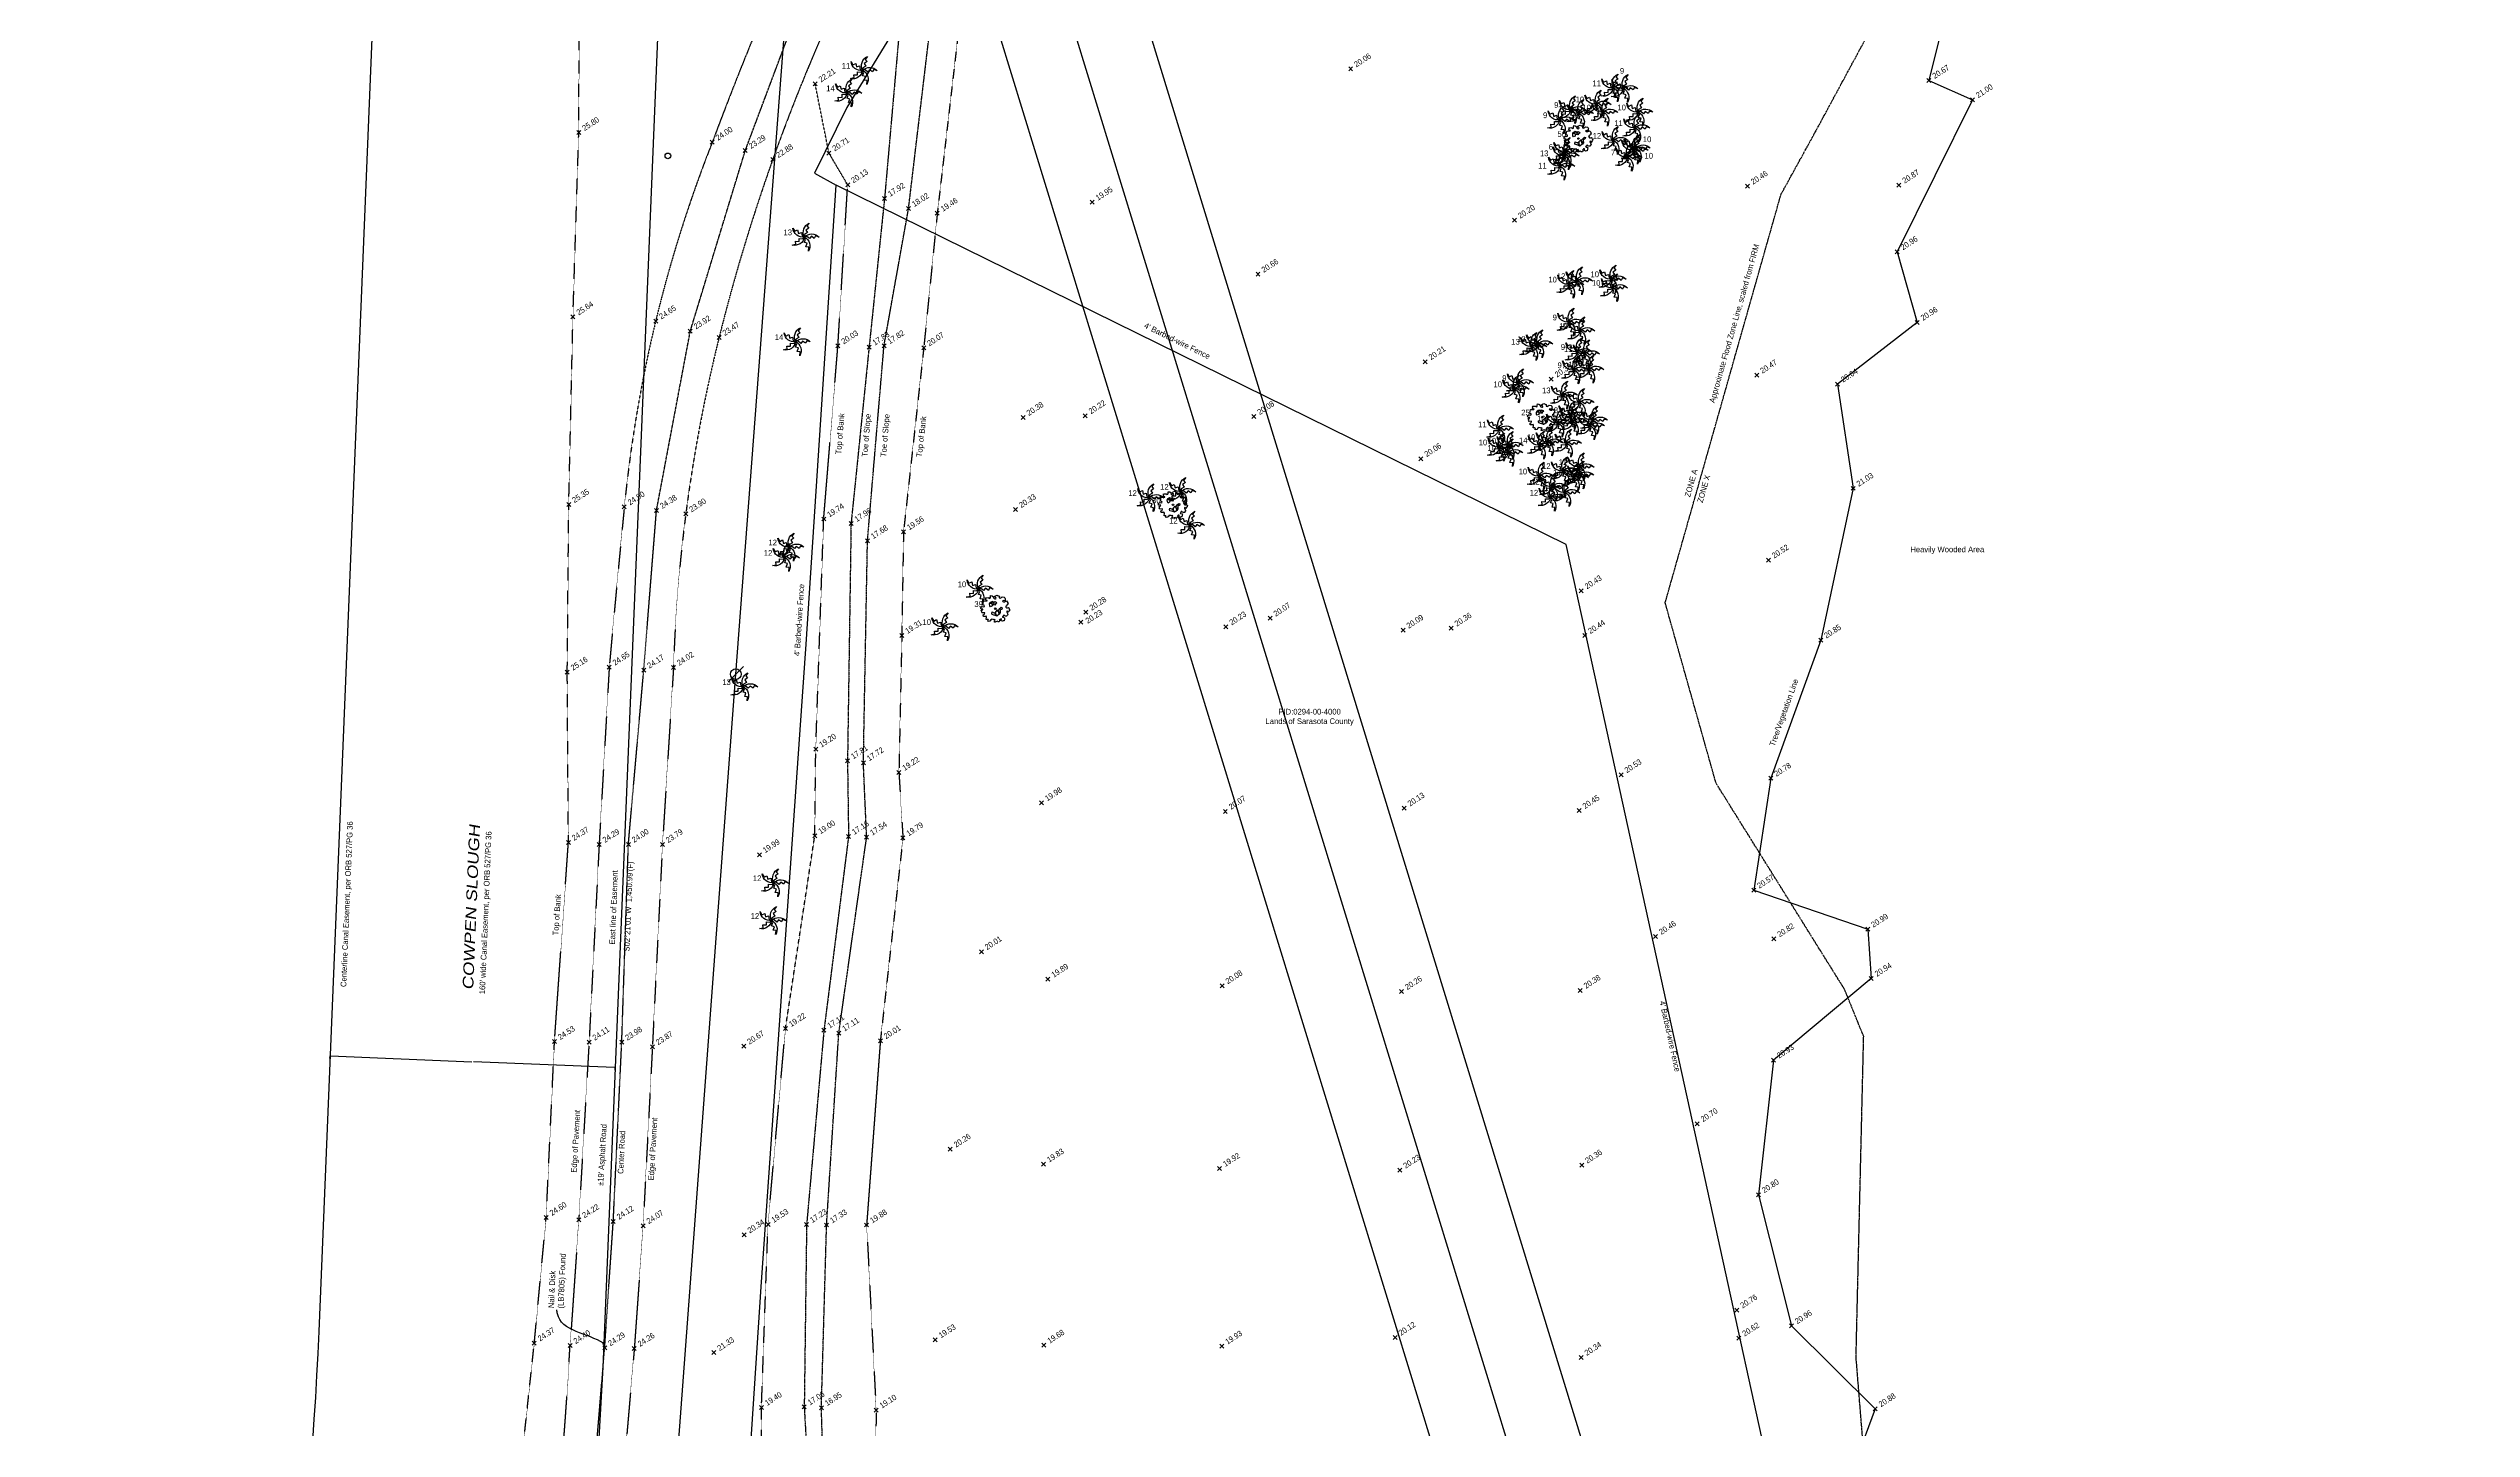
# Model space of a CAD drawing. Header units: inches. Extents: x -625442 to 34963, y -27993 to 66986.
# Drawn here: x -340204 to -332054, y 38580 to 43224 of the extents above; entities that cross this region are included whole.
import ezdxf
from ezdxf.enums import TextEntityAlignment as Align

# ---------------------------------------------------------------- set-up
doc = ezdxf.new("R2010")
doc.units = ezdxf.units.IN
doc.header["$LTSCALE"] = 0.5
doc.header["$MEASUREMENT"] = 0
doc.header["$PDMODE"] = 35
for name, pattern in [('CENTER2', [1.125, 0.75, -0.125, 0.125, -0.125]), ('DASHED2', [0.375, 0.25, -0.125]), ('DIVIDE2', [0.625, 0.25, -0.125, 0, -0.125, 0, -0.125]), ('PHANTOM', [20, 10, -2, 2, -2, 2, -2])]:
    doc.linetypes.add(name, pattern=pattern)
for name, color, linetype in [('BOUNDARY', 7, 'Continuous'), ('CL_ROAD', 227, 'CENTER2'), ('EASEMENT', 7, 'Continuous'), ('EDGE OF PAVEMENT', 253, 'DASHED2'), ('FEMA FLOOD ZONE', 190, 'PHANTOM'), ('FENCE', 7, 'FEN_LINE'), ('OVERHEAD WIRE', 251, 'OHE_POWER_LINE'), ('POWER POLE WOODMARK', 2, 'Continuous'), ('SPOT ELEVATION TEXT', 252, 'Continuous'), ('SURVEY MONUMENTS', 1, 'Continuous'), ('TEXT', 7, 'Continuous'), ('TOE OF SLOPE', 36, 'DIVIDE2'), ('TOP OF BANK', 252, 'DASHED2'), ('TREE LINE', 73, 'Continuous'), ('Trees-Anno', 43, 'Continuous'), ('TreesMARK', 46, 'Continuous')]:
    doc.layers.add(name, color=color, linetype=linetype)
doc.styles.add('BLDG', font='IC-Romans.shx', dxfattribs={"width": 0.8})
doc.styles.add('BRG', font='swissc.ttf', dxfattribs={"width": 1.5, "oblique": 8})
doc.styles.add('ROMANS', font='ROMANS.SHX', dxfattribs={"height": 0.2})
doc.styles.get("Standard").update_dxf_attribs({"font": 'Arial.ttf'})
doc.styles.add('TXT', font='IC-Romans.shx')
doc.linetypes.add('FEN_LINE', pattern='A,0.5,-0.2,[" X ",Standard,S=0.1,R=0,X=-0.1,Y=-0.05],-0.25', length=0.95)
doc.linetypes.add('OHE_POWER_LINE', pattern='A,0.43,["OE",ROMANS,S=0.07,R=0,X=0,Y=-0.036398],0.009979,-0.121091', length=0.56107)
doc.dimstyles.new('20 SCALE', dxfattribs={"dimtxt": 1.6, "dimasz": 2, "dimexe": 0.18, "dimexo": 0.0625, "dimgap": 0.04, "dimtad": 0, "dimdec": 1, "dimzin": 0, "dimdsep": 46, "dimtxsty": 'BLDG', "dimcen": 0.09, "dimaunit": 1, "dimadec": 4, "dimazin": 0, "dimtfac": 1, "dimtdec": 1, "dimtofl": 0, "dimtmove": 2, "dimatfit": 3, "dimfxl": 1, "dimtolj": 1, "dimtzin": 0, "dimarcsym": 0})

# ---------------------------------------------------------------- blocks, each defined once
blk = doc.blocks.new('SPT10')
at = {"color": 0, "linetype": 'Continuous'}
for p, q in [((-0.35, -0.35), (0.35, 0.35)), ((0.35, -0.35), (-0.35, 0.35))]:
    blk.add_line(p, q, dxfattribs=at)
blk = doc.blocks.new('SPT4')
at = {"color": 0, "linetype": 'Continuous'}
blk.add_circle((0, 0), 0.5, dxfattribs=at)
blk = doc.blocks.new('SPT3')
at = {"color": 0, "linetype": 'ByBlock', "const_width": 0.25, "flags": 128}
blk.add_lwpolyline([(-0.125, 0, 1), (0.125, 0, 1)], format="xyb", close=True, dxfattribs=at)
blk = doc.blocks.new('TREE11')
at = {"linetype": 'Continuous'}
for p, q in [((-0.134, 0.178), (-0.184, 0.176)), ((-0.156, 0.177), (-0.179, 0.211)), ((-0.132, 0.24), (-0.134, 0.178)), ((-0.134, 0.178), (-0.103, 0.129)), ((-0.094, 0.242), (-0.047, 0.184)), ((-0.034, 0.247), (-0.058, 0.14)), ((0.006, -0.194), (-0.03, -0.231)), ((0.008, -0.119), (0.006, -0.244)), ((0.008, -0.167), (0.027, -0.23)), ((0.027, -0.23), (0.058, -0.256)), ((0.065, -0.059), (0.113, -0.104)), ((0.096, -0.089), (0.115, -0.156)), ((0.113, -0.104), (0.17, -0.108)), ((0.115, -0.156), (0.157, -0.173)), ((0.141, -0.107), (0.163, -0.133))]:
    blk.add_line(p, q, dxfattribs=at)
for points in [[(-0.04, 0.357), (-0.015, 0.344), (0.008, 0.351), (0.028, 0.361), (0.015, 0.389), (-0.027, 0.402), (-0.019, 0.434), (0.006, 0.451), (0.063, 0.474), (0.102, 0.449), (0.138, 0.447), (0.147, 0.41), (0.136, 0.393), (0.141, 0.378), (0.17, 0.37), (0.196, 0.378), (0.22, 0.391), (0.243, 0.415), (0.313, 0.402), (0.339, 0.381), (0.35, 0.351), (0.344, 0.329), (0.34, 0.28), (0.289, 0.282), (0.248, 0.275), (0.265, 0.252), (0.293, 0.244), (0.328, 0.244), (0.361, 0.265), (0.39, 0.275), (0.412, 0.246), (0.437, 0.224), (0.433, 0.195), (0.446, 0.154), (0.413, 0.148), (0.388, 0.092), (0.354, 0.079), (0.368, 0.058), (0.388, 0.027), (0.422, 0.031), (0.457, 0.043), (0.483, 0.016), (0.474, 0.001), (0.503, -0.026), (0.494, -0.071), (0.476, -0.084), (0.45, -0.136), (0.429, -0.087), (0.398, -0.104), (0.399, -0.119), (0.44, -0.196), (0.432, -0.226), (0.411, -0.238), (0.409, -0.268), (0.363, -0.268), (0.329, -0.255), (0.315, -0.23), (0.28, -0.238), (0.276, -0.273), (0.246, -0.282), (0.266, -0.303), (0.327, -0.315), (0.32, -0.365), (0.306, -0.423), (0.28, -0.423), (0.248, -0.44), (0.207, -0.421), (0.216, -0.36), (0.179, -0.362), (0.166, -0.381), (0.14, -0.4), (0.162, -0.419), (0.138, -0.464), (0.091, -0.464), (0.072, -0.441), (0.001, -0.467), (-0.033, -0.467), (-0.028, -0.422), (-0.003, -0.413), (-0.014, -0.379), (-0.063, -0.389), (-0.062, -0.374), (-0.141, -0.37), (-0.149, -0.404), (-0.177, -0.406), (-0.18, -0.435), (-0.24, -0.45), (-0.26, -0.42), (-0.236, -0.405), (-0.254, -0.38), (-0.315, -0.38), (-0.303, -0.291), (-0.316, -0.259), (-0.349, -0.272), (-0.418, -0.27), (-0.422, -0.212), (-0.383, -0.196), (-0.372, -0.151), (-0.384, -0.142), (-0.455, -0.151), (-0.484, -0.125), (-0.473, -0.106), (-0.49, -0.053), (-0.458, -0.053), (-0.439, -0.033), (-0.432, -0.017), (-0.493, -0.016), (-0.518, 0.028), (-0.497, 0.053), (-0.45, 0.082), (-0.409, 0.069), (-0.382, 0.08), (-0.388, 0.119), (-0.437, 0.131), (-0.412, 0.266), (-0.287, 0.27), (-0.282, 0.283), (-0.337, 0.3), (-0.331, 0.357), (-0.341, 0.379), (-0.305, 0.383), (-0.238, 0.387), (-0.216, 0.358), (-0.176, 0.368), (-0.17, 0.404), (-0.164, 0.459), (-0.113, 0.45), (-0.059, 0.418), (-0.073, 0.387)], [(-0.118, 0.258), (-0.067, 0.236), (-0.022, 0.249), (0.027, 0.23), (0.047, 0.196), (0.015, 0.181), (-0.022, 0.128), (-0.087, 0.145), (-0.114, 0.117), (-0.121, 0.09), (-0.174, 0.064), (-0.194, 0.1), (-0.201, 0.17), (-0.18, 0.224), (-0.136, 0.243)], [(0.014, -0.114), (0.079, -0.044), (0.118, -0.048), (0.163, 0.008), (0.206, 0.048), (0.241, 0.034), (0.227, -0.023), (0.185, -0.025), (0.166, -0.07), (0.171, -0.149), (0.145, -0.196), (0.088, -0.232), (0.048, -0.263), (-0.004, -0.237), (-0.053, -0.224), (-0.108, -0.207), (-0.126, -0.167), (-0.115, -0.115), (-0.029, -0.154)]]:
    blk.add_lwpolyline(points, close=True, dxfattribs=at)
blk.add_circle((0, 0), 0.0248, dxfattribs=at)
blk = doc.blocks.new('TR_PALM')
at = {"flags": 128}
blk.add_lwpolyline([(0, 0, -0.423359), (0.213, -0.004), (0.161, 0.014), (0.143, -0.022), (0.101, 0.009), (0.074, -0.024), (0.035, 0.008), (0, 0.001, -0.425081), (0.059, -0.206), (0.064, -0.148), (0.021, -0.143), (0.04, -0.091), (-0.001, -0.08), (0.016, -0.032), (0.001, 0, -0.432562), (-0.179, -0.119), (-0.124, -0.106), (-0.129, -0.064), (-0.075, -0.066), (-0.075, -0.022), (-0.024, -0.026), (0, 0, -0.439984), (-0.168, 0.13), (-0.142, 0.082), (-0.101, 0.103), (-0.088, 0.051), (-0.045, 0.066), (-0.035, 0.015), (-0.001, 0.001, -0.429715), (0.069, 0.202), (0.037, 0.16), (0.064, 0.129), (0.021, 0.1), (0.046, 0.063), (0.003, 0.038), (-0.001, 0.001)], format="xyb", dxfattribs=at)
blk = doc.blocks.new('TREE9')
at = {"xscale": 2.399999904, "yscale": 2.399999904, "zscale": 2.399999904}
blk.add_blockref('TR_PALM', (-0.001, -0.001), dxfattribs=at)
blk = doc.blocks.new('SPT28')
at = {"color": 0, "linetype": 'Continuous'}
blk.add_line((0.53, 0.53), (-0.53, -0.53), dxfattribs=at)
blk.add_circle((0, 0), 0.375, dxfattribs=at)
blk = doc.blocks.new('*D750')
at = {"layer": 'DEFPOINTS', "color": 0, "transparency": 16777216}
for p in [(-339257.6, 39824.9), (-338298.4, 39785.5), (-338298.1, 39794.3)]:
    blk.add_point(p, dxfattribs=at)
at = {"layer": 'TEXT', "color": 0, "lineweight": -2, "transparency": 16777216}
for p, q in [((-339257.6, 39824.9), (-339257.2, 39833.8)), ((-339255.3, 39833.6), (-338780.5, 39814.1)), ((-338300.1, 39794.4), (-338774.8, 39813.8)), ((-338298.4, 39785.6), (-338298.1, 39794.5))]:
    blk.add_line(p, q, dxfattribs=at)
at = {"layer": 'TEXT', "color": 0, "transparency": 16777216}
for points in [[(-339255.2, 39833.9), (-339255.3, 39833.2), (-339257.3, 39833.6)], [(-338300, 39794.7), (-338300.1, 39794), (-338298.1, 39794.3)]]:
    blk.add_solid(points, dxfattribs=at)
at = {"layer": 'TEXT', "color": 0, "transparency": 16777216, "insert": (-338777.7, 39814), "char_height": 1.6, "attachment_point": 5, "rotation": 357.64962, "style": 'BLDG'}
blk.add_mtext("\\A1;960.0'", dxfattribs=at)

msp = doc.modelspace()

# ---------------------------------------------------------------- linework, layer by layer
at = {"layer": 'BOUNDARY'}
msp.add_lwpolyline([(-335220.80268, 64043.88481), (-335998.24827, 63093.9977, 0.1626301766), (-338581.27069, 56302.95768), (-339295.33756, 38905.7259, -0.1030827088), (-340436.51138, 34369.63044), (-344041.13928, 26943.56825, -0.0480698895), (-345759.29655, 24128.35616), (-352751.13138, 14816.23434, -0.0821429728), (-355452.61013, 12233.93995), (-356282.58151, 11667.43194, -0.0683606838), (-359075.16348, 10275.42918), (-364667.80823, 8385.33493, -0.0559828453), (-366544.08142, 7977.44989), (-366582.75851, 7973.48282, 0.1646773725), (-370598.35836, 6138.4667), (-371667.98157, 5131.84879, 0.0898707178), (-374097.89113, 1844.09453)], format="xyb", dxfattribs=at)
at = {"layer": 'CL_ROAD'}
msp.add_lwpolyline([(-339907.13214, 33444.93484), (-339647.64983, 33975.56318), (-339370.29159, 34580.98633), (-339150.83267, 35099.35513), (-338926.27925, 35700.16904), (-338695.84047, 36408.25936), (-338559.69212, 37045.92477), (-338453.80653, 37619.86519), (-338383.53187, 38244.59365), (-338333.32313, 38851.31957), (-338304.36464, 39276.83855), (-338275.81935, 39879.6829), (-338253.57625, 40545.44465), (-338201.82979, 41131.75021), (-338159.04233, 41669.09914), (-338045.20839, 42272.9492), (-337860.33237, 42880.48294), (-337673.76013, 43378.02317)], dxfattribs=at)
at = {"layer": 'DEFPOINTS'}
for p, q in [((-338764.83742, 50655.22511), (-330196.36454, 22734.78695)), ((-338993.93012, 50580.58565), (-330425.45724, 22660.14749)), ((-339229.15428, 50514.33546), (-330660.6814, 22593.8973))]:
    msp.add_line(p, q, dxfattribs=at)
at = {"layer": 'EASEMENT'}
msp.add_lwpolyline([(-335255.35094, 62485.96518, 0.1626301766), (-337622.07832, 56263.58777), (-338336.14519, 38866.35599, -0.1030827088), (-339572.87769, 33950.42063), (-343177.50559, 26524.35845, -0.0480698895), (-344991.60308, 23551.94768), (-351983.43791, 14239.82586, -0.0821429728), (-354911.40353, 11441.03679), (-355741.37491, 10874.52878, -0.0683606838), (-358767.79985, 9365.96362), (-364360.4446, 7475.86938, -0.0559828453), (-366446.12912, 7022.46018), (-366484.80621, 7018.49311, 0.1646773725), (-369940.43815, 5439.36656), (-371010.06136, 4432.74865, 0.0898707178), (-373236.49712, 1420.3017)], format="xyb", dxfattribs=at)
at = {"layer": 'EDGE OF PAVEMENT'}
for points in [[(-337522.69639, 43953.73989, 0.0244675236), (-337971.5011, 42908.22346, 0.0696473211), (-338267.30235, 41681.14227, 0.0018482542), (-338318.04177, 41141.68924), (-338351.95495, 40545.1337), (-338385.86374, 39879.72089), (-338420.53965, 39282.29883), (-338449.84846, 38858.60696, -0.020264375), (-338567.42077, 37640.92735, -0.0347797145), (-338822.87531, 36437.17716, -0.0154318935), (-339047.19097, 35735.71479), (-339266.52038, 35149.5342), (-339490.39874, 34622.40955), (-339757.16687, 34033.08692), (-340015.72036, 33484.0535)], [(-337569.20465, 43342.64368, 0.0456846101), (-337948.50551, 42251.3298, 0.0533268061), (-338101.80605, 41141.1948), (-338139.00262, 40544.77147), (-338172.80801, 39864.23708), (-338204.18749, 39262.33797), (-338233.66771, 38849.20377), (-338287.93025, 38225.18856), (-338354.76576, 37614.2281), (-338455.73223, 37019.90161), (-338597.1404, 36390.54701), (-338832.59079, 35661.54562), (-339055.75037, 35067.33131), (-339277.16178, 34542.38993), (-339557.07578, 33943.53682), (-339818.46022, 33383.50123)]]:
    msp.add_lwpolyline(points, format="xyb", dxfattribs=at)
at = {"layer": 'FEMA FLOOD ZONE'}
msp.add_lwpolyline([(-330606.8183, 33801.41301), (-330602.54048, 34006.71055), (-330944.75809, 35114.46209), (-330936.20274, 35336.86771), (-331650.92597, 36223.53279), (-332207.02973, 36672.62127), (-332857.24325, 37117.43274), (-333238.52313, 37370.41994), (-333696.23903, 37558.60941), (-334051.28982, 37917.88007), (-334124.01105, 38820.33405), (-334098.39791, 39899.1789), (-334162.56378, 40057.42924), (-334594.89268, 40751.32247), (-334766.00148, 41358.66129), (-334376.59712, 42732.51266), (-334256.82102, 42950.64126), (-332853.43188, 45552.35941)], dxfattribs=at)
at = {"layer": 'FENCE'}
for points in [[(-335628.58849, 46274.53893), (-337346.9072, 43305.86017), (-337519.28252, 43025.26136), (-337627.00306, 42804.72653), (-337554.34276, 42763.95999)], [(-339926.16426, 32283.13143), (-339280.89032, 33831.85857), (-338562.07734, 35537.54031), (-337937.55289, 37055.09066), (-337806.37529, 39056.54679), (-337655.26042, 41219.26017), (-337554.34276, 42763.95999)], [(-335098.9217, 41554.5855), (-337554.34276, 42763.95999)], [(-333167.98824, 32679.97527), (-334112.26424, 37048.47446), (-335098.9217, 41554.5855)]]:
    msp.add_lwpolyline(points, dxfattribs=at)
at = {"layer": 'OVERHEAD WIRE'}
msp.add_lwpolyline([(-336603.2799, 30334.37478), (-339965.50712, 31904.49087), (-338238.50498, 36464.53545), (-337892.33383, 41118.22265), (-337570.38244, 45371.53407)], dxfattribs=at)
at = {"layer": 'TOE OF SLOPE'}
for points in [[(-337338.56477, 43327.13034), (-337391.94622, 42719.68814), (-337443.9908, 42218.79365), (-337504.64196, 41624.92219), (-337516.52424, 40826.49475), (-337513.02105, 40572.2628), (-337595.80126, 39920.44142), (-337654.08359, 39265.89481), (-337662.07129, 38652.15829), (-337626.01447, 38011.07634)], [(-333321.86614, 32605.83483), (-333661.31865, 33045.1242), (-334022.5125, 33579.73374), (-334421.43217, 34067.13401), (-334874.37815, 34586.07469), (-335366.5235, 34936.73082), (-335777.50031, 35089.08333), (-335984.98723, 35108.8428), (-336100.76989, 35278.25967), (-336243.04846, 35557.48061), (-336554.76097, 35957.38258), (-336969.7494, 36287.87307), (-337218.15437, 36828.33877), (-337500.65129, 37454.87388), (-337585.16022, 38019.79661), (-337604.40933, 38649.70463), (-337586.85261, 39264.62612), (-337545.81302, 39910.27668), (-337452.1092, 40569.79594), (-337463.12521, 40819.85115), (-337449.27878, 41567.32125), (-337393.72404, 42223.31226), (-337311.18315, 42684.98895), (-337241.67457, 43268.32996)]]:
    msp.add_lwpolyline(points, dxfattribs=at)
at = {"layer": 'TOP OF BANK'}
for points in [[(-340140.27179, 33540.88554), (-339896.00577, 34089.55894), (-339631.5443, 34681.83316), (-339411.64622, 35199.19626), (-339177.25322, 35776.08766), (-338957.64349, 36462.59911), (-338834.24625, 37096.32899), (-338709.5107, 37653.44033), (-338635.08596, 38261.29187), (-338569.98213, 38867.27201), (-338529.93423, 39289.75173), (-338502.09804, 39881.91553), (-338455.34826, 40551.90319), (-338459.12161, 41124.65555), (-338454.11944, 41689.03926), (-338439.99549, 42320.36677), (-338420.33686, 42940.89611), (-338418.86035, 43344.05874)], [(-337147.22242, 43249.04301), (-337214.51502, 42669.28126), (-337260.07486, 42216.49218), (-337328.1875, 41597.11566), (-337333.87618, 41248.42889), (-337343.61526, 40787.83696), (-337330.05528, 40567.54929), (-337406.04393, 39884.59469), (-337452.26662, 39264.61154), (-337420.24953, 38641.51166), (-337425.43995, 38047.61921), (-337316.05855, 37510.12092), (-337022.33877, 36960.74134), (-336829.10914, 36305.77726), (-336470.02823, 36114.20339), (-335658.28989, 35253.11098), (-335296.67903, 35054.70003), (-334794.44457, 34678.80867), (-334317.23467, 34127.90182), (-333930.87423, 33629.78006), (-333557.32206, 33112.47878), (-333232.11382, 32620.60424)], [(-337803.10137, 37984.1055), (-337805.91432, 38650.3997), (-337783.8878, 39266.50555), (-337725.13098, 39925.56248), (-337626.54382, 40574.30943), (-337623.2655, 40865.85327), (-337596.59876, 41640.55164), (-337548.77751, 42222.88143), (-337515.88104, 42765.20181), (-337579.00635, 42872.22814), (-337625.21677, 43104.50261)]]:
    msp.add_lwpolyline(points, dxfattribs=at)
at = {"layer": 'TREE LINE'}
msp.add_lwpolyline([(-333813.12565, 43383.61992), (-333878.84953, 43116.30817), (-333732.47215, 43051.59575), (-333985.3347, 42539.65408), (-333918.31572, 42302.13737), (-334186.84973, 42094.33157), (-334134.2886, 41743.75282), (-334243.03034, 41232.96947), (-334410.95513, 40767.93483), (-334468.20812, 40391.27479), (-334084.86689, 40260.05064), (-334072.86156, 40094.3983), (-334401.94524, 39819.60928), (-334452.10695, 39366.54434), (-334341.21789, 38925.36067), (-334059.40357, 38646.23425), (-334123.67521, 38473.27302)], dxfattribs=at)

# ---------------------------------------------------------------- block references
at = {"layer": 'POWER POLE WOODMARK', "xscale": 48, "yscale": 48, "zscale": 48}
msp.add_blockref('SPT28', (-337892.33383, 41118.22265), dxfattribs=at)
at = {"layer": 'SPOT ELEVATION TEXT', "xscale": 19.2, "yscale": 19.2, "zscale": 19.2}
for p in [(-335824.01325, 43155.26095), (-333878.84953, 43116.30817), (-337625.21677, 43104.50261), (-333732.47215, 43051.59575), (-338420.33686, 42940.89611), (-337971.5011, 42908.22346), (-337860.33237, 42880.48294), (-337579.00635, 42872.22814), (-337768.14236, 42850.1181), (-337515.88104, 42765.20181), (-337391.94622, 42719.68814), (-336693.16585, 42706.38611), (-334489.66777, 42760.262), (-333980.05396, 42763.94597), (-337311.18315, 42684.98895), (-337214.51502, 42669.28126), (-335272.74364, 42645.73665), (-333985.3347, 42539.65408), (-336135.71767, 42463.96317), (-338439.99549, 42320.36677), (-338161.68069, 42306.85911), (-333918.31572, 42302.13737), (-338045.20839, 42272.9492), (-337948.50551, 42251.3298), (-337548.77751, 42222.88143), (-337443.9908, 42218.79365), (-337393.72404, 42223.31226), (-337260.07486, 42216.49218), (-335573.15688, 42169.93081), (-335149.07385, 42111.18512), (-334458.14922, 42124.27891), (-334186.84973, 42094.33157), (-336925.89372, 41982.13604), (-336716.69608, 41987.9041), (-336149.59099, 41985.12154), (-335587.59821, 41843.37743), (-334134.2886, 41743.75282), (-338454.11944, 41689.03926), (-338267.30235, 41681.14227), (-338159.04233, 41669.09914), (-338060.47867, 41657.61749), (-336951.04006, 41672.23474), (-337596.59876, 41640.55164), (-337504.64196, 41624.92219), (-337449.27878, 41567.32125), (-337328.1875, 41597.11566), (-334418.73329, 41502.07106), (-335048.28647, 41398.70528), (-336714.31948, 41326.58433), (-337333.87618, 41248.42889), (-336731.76457, 41293.40371), (-336243.67076, 41277.1202), (-336095.19572, 41306.51092), (-335647.92957, 41266.16327), (-335486.13649, 41273.04539), (-335036.67744, 41248.40319), (-334243.03034, 41232.96947), (-338459.12161, 41124.65555), (-338318.04177, 41141.68924), (-338201.82979, 41131.75021), (-338101.80605, 41141.1948), (-337623.2655, 40865.85327), (-337516.52424, 40826.49475), (-337463.12521, 40819.85115), (-337343.61526, 40787.83696), (-334914.35671, 40779.94765), (-334410.95513, 40767.93483), (-336863.87917, 40685.18159), (-335644.07057, 40667.63691), (-336245.59934, 40656.69754), (-335055.50731, 40659.13832), (-338455.34826, 40551.90319), (-338351.95495, 40545.1337), (-338253.57625, 40545.44465), (-338139.00262, 40544.77147), (-337812.94175, 40510.68439), (-337626.54382, 40574.30943), (-337513.02105, 40572.2628), (-337452.1092, 40569.79594), (-337330.05528, 40567.54929), (-334468.20812, 40391.27479), (-334084.86689, 40260.05064), (-337066.2568, 40184.33113), (-334798.127, 40235.84393), (-334400.64012, 40227.53308), (-334072.86156, 40094.3983), (-336842.17037, 40091.59321), (-336256.69215, 40069.68212), (-335652.52072, 40050.18093), (-335051.87458, 40054.09901), (-338502.09804, 39881.91553), (-338385.86374, 39879.72089), (-338275.81935, 39879.6829), (-338172.80801, 39864.23708), (-337865.38512, 39866.27867), (-337725.13098, 39925.56248), (-337595.80126, 39920.44142), (-337545.81302, 39910.27668), (-337406.04393, 39884.59469), (-334401.94524, 39819.60928), (-334658.08141, 39605.3544), (-337170.64284, 39519.68586), (-336857.15175, 39469.41071), (-336264.93915, 39454.96233), (-335658.50471, 39448.9102), (-335046.79834, 39466.15395), (-334452.10695, 39366.54434), (-338529.93423, 39289.75173), (-338420.53965, 39282.29883), (-338304.36464, 39276.83855), (-338204.18749, 39262.33797), (-337864.54147, 39231.02443), (-337783.8878, 39266.50555), (-337654.08359, 39265.89481), (-337586.85261, 39264.62612), (-337452.26662, 39264.61154), (-334524.92943, 38978.5375), (-337221.14575, 38878.16273), (-335674.30935, 38886.39314), (-334518.32227, 38883.81381), (-334341.21789, 38925.36067), (-338569.98213, 38867.27201), (-338449.84846, 38858.60696), (-338333.32313, 38851.31957), (-338233.66771, 38849.20377), (-337966.17206, 38835.0134), (-336855.71847, 38860.06108), (-336257.46699, 38856.73615), (-335048.98826, 38818.89387), (-337805.91432, 38650.3997), (-337662.07129, 38652.15829), (-337604.40933, 38649.70463), (-337420.24953, 38641.51166), (-334059.40357, 38646.23425)]:
    msp.add_blockref('SPT10', p, dxfattribs=at)
at = {"layer": 'SURVEY MONUMENTS', "xscale": 19.2, "yscale": 19.2, "zscale": 19.2}
for name, p in [('SPT4', (-338120.7885, 42862.55995)), ('SPT3', (-338336.81359, 38866.42689))]:
    msp.add_blockref(name, p, dxfattribs=at)
at = {"layer": 'TreesMARK', "color": 46, "xscale": 96, "yscale": 96, "zscale": 96}
for name, p in [('TREE9', (-337517.59372, 43074.87555)), ('TREE9', (-337465.44407, 43150.31933)), ('TREE9', (-334940.52351, 43091.65119)), ('TREE9', (-334906.65604, 43089.58347)), ('TREE9', (-335083.45438, 43018.5479)), ('TREE9', (-335056.03056, 43005.9118)), ('TREE9', (-334997.03978, 43036.94631)), ('TREE9', (-334974.10763, 43009.95494)), ('TREE9', (-334856.3353, 43010.19287)), ('TREE9', (-335120.7953, 42983.91703)), ('TREE11', (-335057.7926, 42920.71675)), ('TREE9', (-334939.66438, 42914.93419)), ('TREE9', (-334866.74943, 42957.5191)), ('TREE9', (-335119.51357, 42828.80241)), ('TREE9', (-335104.35802, 42863.18794)), ('TREE9', (-335101.60374, 42877.589)), ('TREE9', (-334892.35386, 42858.50402)), ('TREE9', (-334872.55752, 42882.46996)), ('TREE9', (-334865.05453, 42889.4107)), ('TREE9', (-337661.23308, 42589.86986)), ('TREE9', (-335088.67864, 42430.9225)), ('TREE9', (-335060.07726, 42442.75095)), ('TREE9', (-334946.79239, 42448.70106)), ('TREE9', (-334942.0473, 42419.60727)), ('TREE9', (-335088.40424, 42303.44471)), ('TREE9', (-335051.72223, 42274.82559)), ('TREE9', (-337690.65275, 42237.29886)), ('TREE9', (-335213.48304, 42221.66008)), ('TREE9', (-335193.4371, 42230.78887)), ('TREE9', (-335061.04601, 42203.9583)), ('TREE9', (-335036.18117, 42197.01643)), ('TREE9', (-335258.07448, 42099.77601)), ('TREE9', (-335072.19781, 42142.53179)), ('TREE9', (-335021.45476, 42145.1415)), ('TREE9', (-335273.02771, 42078.49018)), ('TREE9', (-335109.87711, 42058.1123)), ('TREE9', (-335053.69539, 42033.39086)), ('TREE9', (-335324.84647, 41943.96727)), ('TREE11', (-335179.83385, 41983.5016)), ('TREE9', (-335126.27471, 41963.3922)), ('TREE9', (-335084.54871, 41991.14734)), ('TREE9', (-335076.82759, 41969.5616)), ('TREE9', (-335018.87549, 41954.5924)), ('TREE9', (-335008.81992, 41973.9342)), ('TREE9', (-335322.8573, 41882.87856)), ('TREE9', (-335293.64845, 41864.2621)), ('TREE9', (-335292.87581, 41888.7971)), ('TREE9', (-335187.4078, 41889.95444)), ('TREE9', (-335160.76292, 41900.44997)), ('TREE9', (-335096.97275, 41896.23949)), ('TREE9', (-335188.5247, 41785.07944)), ('TREE9', (-335109.65258, 41803.46444)), ('TREE9', (-335072.9299, 41781.74949)), ('TREE9', (-335054.91485, 41789.25719)), ('TREE9', (-335054.13477, 41816.50637)), ('TREE9', (-336501.37812, 41712.8763)), ('TREE11', (-336421.6081, 41688.24634)), ('TREE9', (-336394.3464, 41733.44897)), ('TREE9', (-335151.49432, 41713.95739)), ('TREE9', (-335146.8089, 41750.75928)), ('TREE9', (-335102.41097, 41730.04648)), ('TREE9', (-336364.15255, 41619.95569)), ('TREE9', (-337711.87201, 41546.3776)), ('TREE9', (-337727.48435, 41511.30419)), ('TREE9', (-337075.47327, 41405.42422)), ('TREE9', (-337193.69546, 41278.22695)), ('TREE11', (-337019.36926, 41338.72721)), ('TREE9', (-337867.10066, 41076.33467)), ('TREE9', (-337764.38966, 40416.43006)), ('TREE9', (-337771.67575, 40289.55275))]:
    msp.add_blockref(name, p, dxfattribs=at)

# ---------------------------------------------------------------- texts
at = {"layer": 'SPOT ELEVATION TEXT', "style": 'BLDG', "width": 0.8}
for s, p in [('20.06', (-335778.90107, 43176.86077)), ('22.21', (-337580.10459, 43126.10243)), ('20.67', (-333833.73735, 43137.90798)), ('21.00', (-333687.35997, 43073.19557)), ('25.80', (-338375.22469, 42962.49592)), ('24.00', (-337926.38892, 42929.82328)), ('23.29', (-337815.2202, 42902.08275)), ('22.88', (-337723.03019, 42871.71792)), ('20.71', (-337533.89418, 42893.82795)), ('20.13', (-337470.76887, 42786.80162)), ('20.46', (-334444.5556, 42781.86182)), ('20.87', (-333934.94179, 42785.54579)), ('17.92', (-337346.83404, 42741.28795)), ('18.02', (-337266.07098, 42706.58876)), ('19.46', (-337169.40284, 42690.88108)), ('19.95', (-336648.05367, 42727.98592)), ('20.20', (-335227.63147, 42667.33646)), ('20.96', (-333940.22253, 42561.2539)), ('20.66', (-336090.6055, 42485.56298)), ('25.64', (-338394.88332, 42341.96658)), ('24.65', (-338116.56851, 42328.45892)), ('23.92', (-338000.09621, 42294.54901)), ('23.47', (-337903.39333, 42272.92961)), ('20.96', (-333873.20355, 42323.73718)), ('20.03', (-337503.66534, 42244.48124)), ('17.83', (-337398.87862, 42240.39346)), ('17.82', (-337348.61187, 42244.91207)), ('20.07', (-337214.96268, 42238.09199)), ('20.21', (-335528.0447, 42191.53063)), ('20.38', (-335103.96168, 42132.78493)), ('20.47', (-334413.03704, 42145.87872)), ('20.64', (-334141.73756, 42115.93138)), ('20.38', (-336880.78154, 42003.73585)), ('20.22', (-336671.5839, 42009.50392)), ('20.08', (-336104.47881, 42006.72136)), ('20.06', (-335542.48604, 41864.97724)), ('25.35', (-338409.00726, 41710.63908)), ('24.90', (-338222.19018, 41702.74208)), ('21.03', (-334089.17642, 41765.35263)), ('24.38', (-338113.93015, 41690.69895)), ('23.90', (-338015.36649, 41679.2173)), ('19.74', (-337551.48658, 41662.15145)), ('17.96', (-337459.52979, 41646.522)), ('20.33', (-336905.92788, 41693.83456)), ('17.68', (-337404.1666, 41588.92106)), ('19.56', (-337283.07532, 41618.71548)), ('20.52', (-334373.62112, 41523.67087)), ('20.43', (-335003.1743, 41420.3051)), ('20.23', (-336682.46393, 41304.53373)), ('20.28', (-336669.2073, 41348.18414)), ('20.23', (-336198.55858, 41298.72001)), ('20.07', (-336050.08355, 41328.11073)), ('20.36', (-335441.02432, 41294.6452)), ('19.31', (-337288.764, 41270.0287)), ('20.09', (-335602.81739, 41287.76309)), ('20.44', (-334991.56527, 41270.003)), ('20.85', (-334197.91817, 41254.56928)), ('25.16', (-338414.00944, 41146.25537)), ('24.65', (-338272.9296, 41163.28905)), ('24.17', (-338156.71761, 41153.35003)), ('24.02', (-338056.69388, 41162.79461)), ('19.20', (-337578.15332, 40887.45308)), ('17.81', (-337471.41206, 40848.09457)), ('17.72', (-337418.01304, 40841.45096)), ('19.22', (-337298.50309, 40809.43677)), ('20.53', (-334869.24453, 40801.54747)), ('20.78', (-334365.84295, 40789.53465)), ('19.98', (-336818.76699, 40706.7814)), ('20.07', (-336200.48717, 40678.29735)), ('20.13', (-335598.95839, 40689.23673)), ('20.45', (-335010.39514, 40680.73814)), ('24.37', (-338410.23608, 40573.50301)), ('24.29', (-338306.84278, 40566.73351)), ('24.00', (-338208.46407, 40567.04446)), ('23.79', (-338093.89044, 40566.37128)), ('19.00', (-337581.43165, 40595.90925)), ('17.16', (-337467.90888, 40593.86261)), ('17.54', (-337406.99703, 40591.39575)), ('19.79', (-337284.94311, 40589.1491)), ('19.99', (-337767.82958, 40532.2842)), ('20.57', (-334423.09594, 40412.8746)), ('20.46', (-334753.01482, 40257.44374)), ('20.82', (-334355.52795, 40249.13289)), ('20.99', (-334039.75471, 40281.65045)), ('20.01', (-337021.14463, 40205.93094)), ('19.89', (-336797.05819, 40113.19302)), ('20.08', (-336211.57998, 40091.28193)), ('20.26', (-335607.40855, 40071.78074)), ('20.38', (-335006.7624, 40075.69882)), ('20.94', (-334027.74938, 40115.99811)), ('19.22', (-337680.01881, 39947.16229)), ('17.11', (-337550.68909, 39942.04123)), ('17.11', (-337500.70084, 39931.87649)), ('24.53', (-338456.98587, 39903.51535)), ('24.11', (-338340.75157, 39901.32071)), ('23.98', (-338230.70717, 39901.28271)), ('23.87', (-338127.69583, 39885.83689)), ('20.67', (-337820.27295, 39887.87849)), ('20.01', (-337360.93175, 39906.1945)), ('20.93', (-334356.83307, 39841.20909)), ('20.70', (-334612.96923, 39626.95422)), ('20.26', (-337125.53066, 39541.28568)), ('19.83', (-336812.03957, 39491.01053)), ('19.92', (-336219.82698, 39476.56214)), ('20.23', (-335613.39253, 39470.51002)), ('20.36', (-335001.68617, 39487.75376)), ('20.80', (-334406.99477, 39388.14415)), ('24.60', (-338484.82206, 39311.35154)), ('24.22', (-338375.42747, 39303.89864)), ('24.12', (-338259.25246, 39298.43836)), ('24.07', (-338159.07532, 39283.93779)), ('19.53', (-337738.77563, 39288.10536)), ('17.23', (-337608.97142, 39287.49463)), ('17.33', (-337541.74044, 39286.22593)), ('19.88', (-337407.15445, 39286.21135)), ('20.34', (-337819.4293, 39252.62424)), ('20.76', (-334479.81725, 39000.13731)), ('20.96', (-334296.10572, 38946.96048)), ('24.37', (-338524.86996, 38888.87182)), ('24.40', (-338404.73628, 38880.20677)), ('24.29', (-338288.21095, 38872.91938)), ('24.26', (-338188.55554, 38870.80358)), ('21.33', (-337921.05988, 38856.61322)), ('19.53', (-337176.03357, 38899.76255)), ('19.68', (-336810.6063, 38881.66089)), ('19.93', (-336212.35482, 38878.33597)), ('20.12', (-335629.19718, 38907.99295)), ('20.62', (-334473.2101, 38905.41363)), ('20.34', (-335003.87609, 38840.49368)), ('19.40', (-337760.80214, 38671.99951)), ('17.06', (-337616.95911, 38673.7581)), ('16.95', (-337559.29715, 38671.30445)), ('19.10', (-337375.13736, 38663.11147)), ('20.88', (-334014.2914, 38667.83407))]:
    msp.add_text(s, height=19.2, rotation=33, dxfattribs=at).set_placement(p, align=Align.CENTER)
at = {"layer": 'TEXT'}
for s, insert, char_height, attachment_point, rotation, style in [('Approximate Flood Zone Line, scaled from FIRM', (-334543.13936, 42301.21909), 19.2, 2, 74.175151702, 'TXT'), ("4' Barbed-wire Fence", (-336512.2541, 42302.3158), 19.2, 1, 333.778258564, 'TXT'), ('Top of Bank', (-337557.23853, 41859.14417), 19.2, 1, 85.305372728, 'TXT'), ('Toe of Slope', (-337468.73248, 41850.45834), 19.2, 1, 85.305372728, 'TXT'), ('Toe of Slope', (-337405.78492, 41849.80947), 19.2, 1, 85.305372728, 'TXT'), ('Top of Bank', (-337285.45214, 41849.80947), 19.2, 1, 83.724418084, 'TXT'), ('ZONE A', (-334687.93521, 41763.81089), 19.2, 2, 74.175151702, 'TXT'), ('ZONE X', (-334645.80852, 41744.85691), 19.2, 2, 74.175151702, 'TXT'), ("4' Barbed-wire Fence", (-337696.73608, 41180.19311), 19.2, 1, 86.262088915, 'TXT'), ('Tree/Vegetation Line', (-334416.30265, 40880.46819), 19.2, 1, 70.1452638, 'TXT'), ('Centerline Canal Easement, per ORB 527/PG 36', (-339210.45979, 40344.73485), 19.2, 2, 87.649622287, 'TXT'), ('COWPEN SLOUGH', (-338800.13277, 40335.08429), 36, 2, 87.649622287, 'BRG'), ("160' wide Canal Easement, per ORB 527/PG 36", (-338744.04915, 40315.79002), 19.2, 2, 87.649622287, 'TXT'), ('East line of Easement', (-338313.11757, 40333.86819), 19.2, 2, 87.649622287, 'TXT'), ('S02°21\'01"W  1,450.99\'(F)', (-338262.97918, 40337.02897), 19.2, 2, 87.649622287, 'TXT'), ('Top of Bank', (-338508.68899, 40240.1362), 19.2, 1, 86.008537121, 'TXT'), ("4' Barbed-wire Fence", (-334766.53457, 40020.48584), 19.2, 1, 282.350561994, 'TXT'), ('Edge of Pavement', (-338447.03774, 39441.36453), 19.2, 1, 86.678133371, 'TXT'), ('Edge of Pavement', (-338187.3902, 39415.33727), 19.2, 1, 86.678133371, 'TXT'), ("%%P19' Asphalt Road", (-338357.70658, 39396.29686), 19.2, 1, 86.678133371, 'TXT'), ('Center Road', (-338289.89986, 39437.02725), 19.2, 1, 87.289011675, 'TXT'), ('Nail & Disk \\P(LB7805) Found ', (-338523.02035, 38985.4548), 19.2, 1, 87.649622287, 'TXT')]:
    msp.add_mtext(s, dxfattribs=dict(at, insert=insert, char_height=char_height, attachment_point=attachment_point, rotation=rotation, style=style))
at = {"layer": 'TEXT', "char_height": 19.2, "attachment_point": 2, "style": 'TXT'}
for s, insert in [('Heavily Wooded Area', (-333817.22462, 41547.91583)), ('PID:0294-00-4000\\PLands of Sarasota County', (-335962.09413, 41001.71829))]:
    msp.add_mtext(s, dxfattribs=dict(at, insert=insert))
at = {"layer": 'Trees-Anno', "char_height": 19.2, "attachment_point": 9, "style": 'TXT'}
for s, insert in [('11', (-337507.30499, 43155.73723)), ('11', (-334982.38443, 43097.06909)), ('9', (-334904.09763, 43138.77155)), ('14', (-337559.45463, 43080.29345)), ('9', (-335125.3153, 43023.9658)), ('10', (-335038.9007, 43042.36421)), ('10', (-335015.96855, 43015.37284)), ('10', (-334898.19621, 43015.61077)), ('9', (-335162.65622, 42989.33493)), ('10', (-335097.89148, 43011.3297)), ('11', (-334908.61034, 42962.937)), ('13', (-335158.86935, 42861.2274)), ('6', (-335143.46466, 42883.0069)), ('50', (-335099.65351, 42926.13465)), ('12', (-334981.5253, 42920.35209)), ('7', (-334934.21478, 42863.92192)), ('10', (-334812.59603, 42908.48875)), ('10', (-334806.9304, 42853.16149)), ('11', (-335164.53723, 42819.99079)), ('13', (-337703.09399, 42595.28776)), ('12', (-335101.93817, 42448.16885)), ('10', (-334988.65331, 42454.11896)), ('10', (-335130.53955, 42436.3404)), ('10', (-334983.90821, 42425.02517)), ('9', (-335130.26516, 42308.86261)), ('14', (-337732.51367, 42242.71676)), ('13', (-335255.34396, 42227.07798)), ('13', (-335235.29801, 42236.20677)), ('12', (-335093.58315, 42280.24349)), ('9', (-335102.90693, 42209.3762)), ('11', (-335078.04209, 42202.43433)), ('9', (-335114.05872, 42147.94969)), ('11', (-335063.31567, 42150.5594)), ('10', (-335314.88863, 42083.90809)), ('9', (-335299.9354, 42105.19391)), ('13', (-335151.73803, 42063.5302)), ('10', (-335095.5563, 42038.80876)), ('25', (-335221.69477, 41988.9195)), ('10', (-335168.13563, 41968.8101)), ('12', (-335118.6885, 41974.9795)), ('8', (-335126.40962, 41996.56524)), ('10', (-335060.7364, 41960.0103)), ('10', (-335050.68084, 41979.3521)), ('11', (-335366.70738, 41949.38517)), ('10', (-335364.71821, 41888.29646)), ('10', (-335334.73672, 41894.215)), ('14', (-335229.26872, 41895.37234)), ('10', (-335202.62383, 41905.86787)), ('11', (-335138.83367, 41901.65739)), ('10', (-335335.50937, 41869.68)), ('12', (-335151.51349, 41808.88234)), ('12', (-335096.77577, 41794.67509)), ('11', (-335095.99569, 41821.92427)), ('12', (-336543.23904, 41718.2942)), ('12', (-336436.20732, 41738.86687)), ('10', (-335230.38562, 41790.49734)), ('12', (-335193.35524, 41719.37529)), ('12', (-335188.66982, 41756.17718)), ('10', (-335144.27189, 41735.46438)), ('11', (-335114.79082, 41787.16739)), ('30', (-336463.46902, 41693.66424)), ('12', (-337753.73293, 41551.7955)), ('12', (-336406.01347, 41625.37359)), ('12', (-337769.34526, 41516.72209)), ('10', (-337117.33418, 41410.84212)), ('39', (-337061.23017, 41344.14511)), ('10', (-337235.55638, 41283.64485)), ('13', (-337908.96157, 41081.75257)), ('12', (-337806.25058, 40421.84796)), ('12', (-337813.53667, 40294.97065))]:
    msp.add_mtext(s, dxfattribs=dict(at, insert=insert))

# ---------------------------------------------------------------- dimensions: what is measured, and where the dimension line sits
at = {"layer": 'TEXT'}
dim = msp.add_aligned_dim(p1=(-339257.61191, 39824.85811), p2=(-338298.41954, 39785.4882), distance=8.7956, dimstyle='20 SCALE', override={"dimpost": "<>'"}, dxfattribs=at)
dim.commit()
dim.dimension.update_dxf_attribs({"geometry": '*D750', "text_midpoint": (-338777.65501, 39813.96136)})

# ---------------------------------------------------------------- leaders
at = {"layer": 'TEXT', "path_type": 1}
msp.add_leader([(-338336.81359, 38866.42689), (-338492.29177, 38966.10156), (-338494.18618, 38979.08947)], dimstyle='20 SCALE', dxfattribs=at)

doc.saveas('drawing.dxf')
